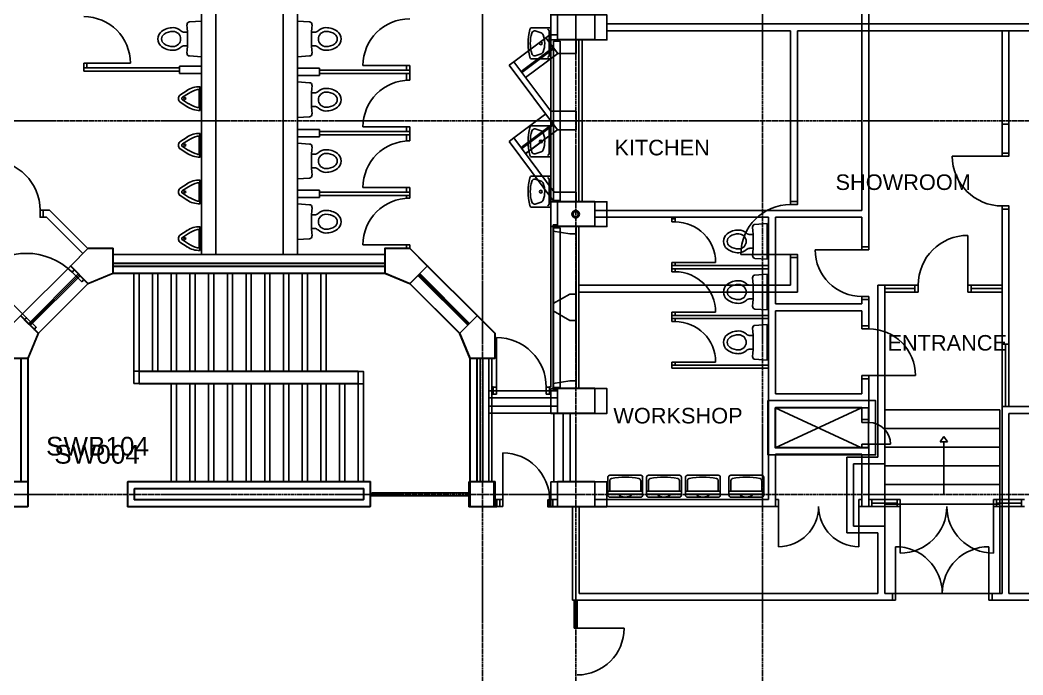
# Model space of a CAD drawing. Header units: millimetres. Extents: x -58291 to 85267, y -25390 to 74943.
# Drawn here: x 24544 to 40647, y 38376 to 48894 of the extents above; entities that cross this region are included whole.
import ezdxf

# ---------------------------------------------------------------- set-up
doc = ezdxf.new("R2010")
doc.units = ezdxf.units.MM
doc.linetypes.add('PCENTRE', pattern=[50.8, 31.75, -6.35, 6.35, -6.35])
doc.linetypes.add('PCENTRE2', pattern=[28.575, 19.05, -3.175, 3.175, -3.175])
for name, color, linetype in [('Basement 01 - Doors Windows and Openings', 1, 'Continuous'), ('Basement 01 - Multi-View Blocks', 2, 'Continuous'), ('Basement 01 - Stairs', 8, 'Continuous'), ('Basement 01 - Structural Members', 5, 'Continuous'), ('Basement 01 - Text and Leaders', 1, 'Continuous'), ('Basement 01 - Walls', 3, 'Continuous'), ('Boundaries_and_building_grids', 140, 'PCENTRE2'), ('BRICK_WALLS_P4', 1, 'Continuous'), ('COLUMNS_P5', 5, 'Continuous'), ('DR', 8, 'Continuous'), ('LIFTS AND STAIRS', 8, 'Continuous'), ('SANITARY', 4, 'Continuous'), ('TEXT', 2, 'Continuous'), ('WA', 6, 'Continuous'), ('WA_EXT', 7, 'Continuous'), ('WN', 4, 'Continuous')]:
    doc.layers.add(name, color=color, linetype=linetype)
doc.styles.add('arial', font='arial.ttf')

# ---------------------------------------------------------------- blocks, each defined once
blk = doc.blocks.new('whb2')
for p, q in [((-250, 0), (250, 0)), ((-250, -303.1), (-250, 0)), ((250, 0), (250, -303.1)), ((-201, -29.5), (201.1, -29.5)), ((-200, -252.8), (-168.5, -155.3)), ((168.6, -155.3), (200.1, -252.8))]:
    blk.add_line(p, q)
blk.add_circle((0, -160.7), 22.3)
for centre, radius, start, end in [((-199.1, -56.3), 26.8, 94.124, 173.479), ((-109.1, -186.3), 67, 111.901, 152.434), ((0, -457.8), 359.7, 68.098, 111.902), ((109.2, -186.3), 67, 27.567, 68.099), ((199.2, -56.3), 26.8, 6.521, 85.876), ((-214.2, -303.1), 35.7, 180, 255.523), ((-151.4, -259.8), 49.1, 171.798, 253.912), ((0, 265.2), 595.5, 253.912, 286.088), ((151.5, -259.8), 49.1, 286.088, 8.202), ((214.3, -303.1), 35.7, 284.477, 0), ((0, 526.8), 892.9, 255.523, 284.478)]:
    blk.add_arc(centre, radius, start, end)

msp = doc.modelspace()

# ---------------------------------------------------------------- linework, layer by layer
at = {"layer": 'Basement 01 - Doors Windows and Openings', "color": 1, "linetype": 'Continuous', "lineweight": -3}
for p, q in [((25566, 48199, -4600), (26316, 48199, -4600)), ((30800, 48163, -4600), (30050, 48163, -4600)), ((30800, 47178, -4600), (30050, 47178, -4600)), ((40313, 46708, -4600), (39513, 46708, -4600)), ((30800, 46203, -4600), (30050, 46203, -4600)), ((39764, 44636, -4600), (39764, 45436, -4600)), ((30800, 45283, -4600), (30050, 45283, -4600)), ((36917, 45131, -4600), (36117, 45131, -4600)), ((24648, 44114, -4600), (23917, 44845, -4600)), ((30927, 44787, -4600), (30800, 44660, -4600)), ((31743, 44000, -4600), (30941, 44801, -4600)), ((30956, 44816, -4600), (31757, 44014, -4600)), ((38427, 44636, -4600), (38914, 44636, -4600)), ((38914, 44636, -4600), (38914, 44526, -4600)), ((39764, 44636, -4600), (40313, 44636, -4600)), ((39814, 44636, -4600), (39814, 44526, -4600)), ((38914, 44581, -4600), (38427, 44581, -4600)), ((38427, 44526, -4600), (38914, 44526, -4600)), ((39764, 44526, -4600), (40313, 44526, -4600)), ((39814, 44581, -4600), (40313, 44581, -4600)), ((32193, 42996, -4600), (32193, 43796, -4600)), ((40313, 42686, -4600), (40313, 43686, -4600)), ((40313, 43686, -4600), (40423, 43686, -4600)), ((40368, 42686, -4600), (40368, 43686, -4600)), ((40423, 42686, -4600), (40423, 43686, -4600)), ((40313, 42686, -4600), (40423, 42686, -4600)), ((40423, 42686, -4600), (40313, 42686, -4600)), ((38602, 40436, -4600), (38602, 39686, -4600)), ((40102, 39686, -4600), (40102, 40436, -4600)), ((38602, 39686, -4600), (38552, 39686, -4600)), ((38552, 39686, -4600), (38552, 39576, -4600)), ((38602, 39576, -4600), (38602, 39686, -4600)), ((40102, 39686, -4600), (40102, 39576, -4600)), ((33442, 39526, -4600), (33442, 39176, -4600)), ((33467, 39176, -4600), (33467, 39526, -4600)), ((33492, 39176, -4600), (33492, 39526, -4600)), ((38552, 39576, -4600), (38602, 39576, -4600)), ((40102, 39576, -4600), (40152, 39576, -4600)), ((34242, 39126, -4600), (33492, 39126, -4600))]:
    msp.add_line(p, q, dxfattribs=at)
at = {"layer": 'Basement 01 - Doors Windows and Openings', "color": 8, "linetype": 'Continuous', "lineweight": -3}
msp.add_line((38552, 39686, -4600), (40152, 39686, -4600), dxfattribs=at)
at = {"layer": 'Basement 01 - Doors Windows and Openings', "color": 1, "linetype": 'Continuous', "lineweight": -3, "elevation": -4600}
for points in [[(40313, 46758), (40313, 46708), (40423, 46708), (40423, 46758), (40313, 46758)], [(36917, 45931), (36917, 45981), (37027, 45981), (37027, 45931), (36917, 45931)], [(40313, 45908), (40313, 45858), (40423, 45858), (40423, 45908), (40313, 45908)], [(24866, 45838), (24916, 45838), (24916, 45728), (24866, 45728), (24866, 45838)], [(36917, 45081), (36917, 45131), (37027, 45131), (37027, 45081), (36917, 45081)], [(30800, 44660), (31083, 44943), (31884, 44141), (31602, 43859), (30800, 44660)], [(25379, 44845), (25414, 44880), (25569, 44725), (25534, 44690), (25379, 44845)], [(38964, 44636), (38914, 44636), (38914, 44526), (38964, 44526), (38964, 44636)], [(39814, 44636), (39764, 44636), (39764, 44526), (39814, 44526), (39814, 44636)], [(24612, 44079), (24648, 44114), (24803, 43959), (24768, 43923), (24612, 44079)], [(32143, 42996), (32193, 42996), (32193, 42886), (32143, 42886), (32143, 42996)], [(32993, 42996), (33043, 42996), (33043, 42886), (32993, 42886), (32993, 42996)], [(32202, 41076), (32152, 41076), (32152, 41186), (32202, 41186), (32202, 41076)], [(33067, 41076), (33017, 41076), (33017, 41186), (33067, 41186), (33067, 41076)], [(40152, 39576), (40152, 39686), (40102, 39686)], [(33442, 39526), (33442, 39576), (33492, 39576), (33492, 39526), (33442, 39526)], [(33442, 39126), (33442, 39176), (33492, 39176), (33492, 39126), (33442, 39126)]]:
    msp.add_lwpolyline(points, dxfattribs=at)
at = {"layer": 'Basement 01 - Doors Windows and Openings', "color": 1, "linetype": 'Continuous', "lineweight": -3}
for centre, radius, start, end in [((25566, 48199, -4600), 750, 0, 90), ((30800, 48163, -4600), 750, 90, 180), ((30800, 47178, -4600), 750, 90, 180), ((30800, 46203, -4600), 750, 90, 180), ((40313, 46708, -4600), 800, 180, 270), ((24066, 45838, -4600), 800, 0, 90), ((30800, 45283, -4600), 750, 90, 180), ((36917, 45131, -4600), 800, 90, 180), ((39764, 44636, -4600), 800, 90, 180), ((24648, 44114, -4600), 1033, 44.9996, 134.9996), ((32193, 42996, -4600), 800, 0, 90), ((38602, 39686, -4600), 750, 0, 90), ((40102, 39686, -4600), 750, 90, 180), ((33492, 39126, -4600), 750, 270, 0)]:
    msp.add_arc(centre, radius, start, end, dxfattribs=at)
at = {"layer": 'Basement 01 - Multi-View Blocks', "color": 2, "linetype": 'Continuous', "lineweight": -3}
for p, q in [((27233, 48700, -4600), (27182, 48700, -4600)), ((29223, 48700, -4600), (29273, 48700, -4600)), ((27233, 48480, -4600), (27182, 48480, -4600)), ((29223, 48480, -4600), (29273, 48480, -4600)), ((27456, 48305, -4600), (27262, 48317, -4600)), ((29000, 48305, -4600), (29194, 48317, -4600)), ((27226, 47765, -4600), (27110, 47688, -4600)), ((27152, 47654, -4600), (27250, 47715, -4600)), ((27433, 47823, -4600), (27433, 47633, -4600)), ((29223, 47725, -4600), (29273, 47725, -4600)), ((27226, 47502, -4600), (27110, 47579, -4600)), ((27152, 47612, -4600), (27250, 47551, -4600)), ((27433, 47443, -4600), (27433, 47633, -4600)), ((29223, 47505, -4600), (29273, 47505, -4600)), ((29000, 47330, -4600), (29194, 47342, -4600)), ((27433, 47073, -4600), (27433, 46883, -4600)), ((27226, 47015, -4600), (27110, 46938, -4600)), ((27152, 46904, -4600), (27250, 46965, -4600)), ((27152, 46862, -4600), (27250, 46801, -4600)), ((27433, 46693, -4600), (27433, 46883, -4600)), ((27226, 46752, -4600), (27110, 46829, -4600)), ((29223, 46740, -4600), (29273, 46740, -4600)), ((29223, 46520, -4600), (29273, 46520, -4600)), ((27226, 46265, -4600), (27110, 46188, -4600)), ((27433, 46323, -4600), (27433, 46133, -4600)), ((29000, 46345, -4600), (29194, 46357, -4600)), ((27226, 46002, -4600), (27110, 46079, -4600)), ((27152, 46154, -4600), (27250, 46215, -4600)), ((27152, 46112, -4600), (27250, 46051, -4600)), ((27433, 45943, -4600), (27433, 46133, -4600)), ((29223, 45765, -4600), (29273, 45765, -4600)), ((27433, 45573, -4600), (27433, 45383, -4600)), ((27226, 45514, -4600), (27110, 45438, -4600)), ((27152, 45404, -4600), (27250, 45465, -4600)), ((29223, 45545, -4600), (29273, 45545, -4600)), ((27226, 45252, -4600), (27110, 45329, -4600)), ((27152, 45362, -4600), (27250, 45301, -4600)), ((27433, 45193, -4600), (27433, 45383, -4600)), ((29000, 45370, -4600), (29194, 45382, -4600))]:
    msp.add_line(p, q, dxfattribs=at)
at = {"layer": 'Basement 01 - Multi-View Blocks', "color": 2, "linetype": 'Continuous', "lineweight": -3, "elevation": -4600}
for points in [[(27262, 48863), (27456, 48875), (27456, 48305)], [(29194, 48863), (29000, 48875), (29000, 48305)], [(29194, 47888), (29000, 47900), (29000, 47330)], [(27394, 47780), (27421, 47780), (27421, 47633)], [(27394, 47487), (27421, 47487), (27421, 47633)], [(27433, 47658), (27456, 47658), (27456, 47608), (27433, 47608)], [(27394, 47030), (27421, 47030), (27421, 46883)], [(27394, 46737), (27421, 46737), (27421, 46883)], [(27433, 46908), (27456, 46908), (27456, 46858), (27433, 46858)], [(29194, 46903), (29000, 46915), (29000, 46345)], [(27394, 46280), (27421, 46280), (27421, 46133)], [(27394, 45987), (27421, 45987), (27421, 46133)], [(27433, 46158), (27456, 46158), (27456, 46108), (27433, 46108)], [(29194, 45928), (29000, 45940), (29000, 45370)], [(27394, 45530), (27421, 45530), (27421, 45383)], [(27394, 45237), (27421, 45237), (27421, 45383)], [(27433, 45408), (27456, 45408), (27456, 45358), (27433, 45358)]]:
    msp.add_lwpolyline(points, dxfattribs=at)
at = {"layer": 'Basement 01 - Multi-View Blocks', "color": 2, "linetype": 'Continuous', "lineweight": -3}
for centre in [(27188, 47633, -4600), (27188, 46883, -4600), (27188, 46133, -4600), (27188, 45383, -4600)]:
    msp.add_circle(centre, 15, dxfattribs=at)
for centre, radius, start, end in [((27265, 48823, -4600), 40, 93.6538, 185.3929), ((24798, 48590, -4600), 2437, 354.6098, 5.3902), ((29191, 48823, -4600), 40, 354.6071, 86.3462), ((31658, 48590, -4600), 2437, 174.6098, 185.3902), ((26907, 48590, -4600), 151, 126.6272, 180), ((27001, 48463, -4600), 309, 90, 126.6269), ((26911, 48590, -4600), 94.1, 123.328, 180), ((27001, 48453, -4600), 258, 90, 123.3291), ((27001, 48590, -4600), 182, 46.3697, 90), ((27001, 48590, -4600), 121, 270, 90), ((27182, 48780, -4600), 80, 226.3714, 270), ((29273, 48780, -4600), 80, 270, 313.6286), ((29455, 48590, -4600), 182, 90, 133.6303), ((29455, 48590, -4600), 121, 90, 270), ((29455, 48463, -4600), 309, 53.3731, 90), ((29455, 48453, -4600), 258, 56.6709, 90), ((29544, 48590, -4600), 94.1, 0, 56.672), ((29549, 48590, -4600), 151, 0, 53.3728), ((26907, 48590, -4600), 151, 180, 233.3723), ((26911, 48590, -4600), 94.1, 180, 236.6712), ((27001, 48727, -4600), 258, 236.6706, 270), ((27182, 48400, -4600), 80, 90, 133.6274), ((29273, 48400, -4600), 80, 46.3726, 90), ((29455, 48727, -4600), 258, 270, 303.3294), ((29544, 48590, -4600), 94.1, 303.3288, 0), ((29549, 48590, -4600), 151, 306.6277, 0), ((27001, 48717, -4600), 309, 233.3736, 270), ((27001, 48590, -4600), 182, 270, 313.6308), ((27265, 48357, -4600), 40, 174.614, 266.3467), ((29191, 48357, -4600), 40, 273.6533, 5.386), ((29455, 48590, -4600), 182, 226.3692, 270), ((29455, 48717, -4600), 309, 270, 306.6264), ((29191, 47848, -4600), 40, 354.6071, 86.3462), ((31658, 47615, -4600), 2437, 174.6098, 185.3902), ((27159, 47633, -4600), 73, 131.5428, 179.9693), ((27424, 47461, -4600), 363, 88.5377, 123.7958), ((27557, 47221, -4600), 582, 106.3032, 121.9052), ((29273, 47805, -4600), 80, 270, 313.6286), ((29455, 47615, -4600), 182, 90, 133.6303), ((29455, 47615, -4600), 121, 90, 270), ((29455, 47488, -4600), 309, 53.3731, 90), ((29455, 47478, -4600), 258, 56.6709, 90), ((29544, 47615, -4600), 94.1, 0, 56.672), ((29549, 47615, -4600), 151, 0, 53.3728), ((27159, 47633, -4600), 73, 180.0326, 228.4584), ((27164, 47634, -4600), 23.8, 121.9106, 177.9281), ((27164, 47633, -4600), 23.8, 182.0719, 238.0926), ((27557, 48046, -4600), 582, 238.0951, 253.6968), ((29455, 47752, -4600), 258, 270, 303.3294), ((29544, 47615, -4600), 94.1, 303.3288, 0), ((29549, 47615, -4600), 151, 306.6277, 0), ((27424, 47806, -4600), 363, 236.2042, 271.4623), ((29191, 47382, -4600), 40, 273.6533, 5.386), ((29273, 47425, -4600), 80, 46.3726, 90), ((29455, 47615, -4600), 182, 226.3692, 270), ((29455, 47742, -4600), 309, 270, 306.6264), ((27424, 46711, -4600), 363, 88.5377, 123.7958), ((27557, 46471, -4600), 582, 106.3032, 121.9052), ((27159, 46883, -4600), 73, 131.5428, 179.9693), ((27159, 46883, -4600), 73, 180.0326, 228.4584), ((27164, 46884, -4600), 23.8, 121.9106, 177.9281), ((27164, 46883, -4600), 23.8, 182.0719, 238.0926), ((29191, 46863, -4600), 40, 354.6071, 86.3462), ((27424, 47056, -4600), 363, 236.2042, 271.4623), ((27557, 47296, -4600), 582, 238.0951, 253.6968), ((31658, 46630, -4600), 2437, 174.6098, 185.3902), ((29273, 46820, -4600), 80, 270, 313.6286), ((29455, 46630, -4600), 182, 90, 133.6303), ((29455, 46630, -4600), 121, 90, 270), ((29455, 46503, -4600), 309, 53.3731, 90), ((29455, 46493, -4600), 258, 56.6709, 90), ((29544, 46630, -4600), 94.1, 0, 56.672), ((29549, 46630, -4600), 151, 0, 53.3728), ((29455, 46767, -4600), 258, 270, 303.3294), ((29544, 46630, -4600), 94.1, 303.3288, 0), ((29549, 46630, -4600), 151, 306.6277, 0), ((29191, 46397, -4600), 40, 273.6533, 5.386), ((29273, 46440, -4600), 80, 46.3726, 90), ((29455, 46630, -4600), 182, 226.3692, 270), ((29455, 46757, -4600), 309, 270, 306.6264), ((27424, 45961, -4600), 363, 88.5377, 123.7958), ((27557, 45721, -4600), 582, 106.3032, 121.9052), ((27159, 46133, -4600), 73, 131.5428, 179.9693), ((27159, 46133, -4600), 73, 180.0326, 228.4584), ((27164, 46134, -4600), 23.8, 121.9106, 177.9281), ((27164, 46133, -4600), 23.8, 182.0719, 238.0926), ((27424, 46306, -4600), 363, 236.2042, 271.4623), ((27557, 46546, -4600), 582, 238.0951, 253.6968), ((29191, 45888, -4600), 40, 354.6071, 86.3462), ((31658, 45655, -4600), 2437, 174.6098, 185.3902), ((29273, 45845, -4600), 80, 270, 313.6286), ((29455, 45655, -4600), 182, 90, 133.6303), ((29455, 45655, -4600), 121, 90, 270), ((29455, 45528, -4600), 309, 53.3731, 90), ((29455, 45518, -4600), 258, 56.6709, 90), ((29549, 45655, -4600), 151, 0, 53.3728), ((27424, 45211, -4600), 363, 88.5377, 123.7958), ((29455, 45792, -4600), 258, 270, 303.3294), ((29544, 45655, -4600), 94.1, 0, 56.672), ((29544, 45655, -4600), 94.1, 303.3288, 0), ((29549, 45655, -4600), 151, 306.6277, 0), ((27159, 45383, -4600), 73, 131.5428, 179.9693), ((27557, 44971, -4600), 582, 106.3032, 121.9052), ((29191, 45422, -4600), 40, 273.6533, 5.386), ((29273, 45465, -4600), 80, 46.3726, 90), ((29455, 45655, -4600), 182, 226.3692, 270), ((29455, 45782, -4600), 309, 270, 306.6264), ((27159, 45383, -4600), 73, 180.0326, 228.4584), ((27164, 45384, -4600), 23.8, 121.9106, 177.9281), ((27164, 45382, -4600), 23.8, 182.0719, 238.0926), ((27424, 45556, -4600), 363, 236.2042, 271.4623), ((27557, 45795, -4600), 582, 238.0951, 253.6968)]:
    msp.add_arc(centre, radius, start, end, dxfattribs=at)
at = {"layer": 'Basement 01 - Stairs', "color": 8, "linetype": 'Continuous', "lineweight": -3}
for p, q in [((26457, 43251, -4600), (26457, 44826, -4600)), ((29457, 44826, -4600), (26457, 44826, -4600)), ((26757, 44826, -4600), (26757, 43251, -4600)), ((27057, 44826, -4600), (27057, 43251, -4600)), ((27357, 43251, -4600), (27357, 44826, -4600)), ((27657, 43251, -4600), (27657, 44826, -4600)), ((27957, 43251, -4600), (27957, 44826, -4600)), ((28257, 43251, -4600), (28257, 44826, -4600)), ((28557, 43251, -4600), (28557, 44826, -4600)), ((28857, 43251, -4600), (28857, 44826, -4600)), ((29157, 43251, -4600), (29157, 44826, -4600)), ((29457, 43251, -4600), (29457, 44826, -4600)), ((27357, 41476, -4600), (27357, 43051, -4600)), ((27657, 41476, -4600), (27657, 43051, -4600)), ((27957, 41476, -4600), (27957, 43051, -4600)), ((28257, 41476, -4600), (28257, 43051, -4600)), ((28557, 41476, -4600), (28557, 43051, -4600)), ((28857, 41476, -4600), (28857, 43051, -4600)), ((29157, 41476, -4600), (29157, 43051, -4600)), ((29457, 41476, -4600), (29457, 43051, -4600)), ((29757, 41476, -4600), (29757, 43051, -4600)), ((38427, 42636, -4600), (40277, 42636, -4600)), ((38427, 41116, -4600), (38427, 42636, -4600)), ((40277, 42636, -4600), (38427, 42636, -4600)), ((40277, 42636, -4600), (40277, 39686, -4600)), ((40277, 42336, -4600), (38427, 42336, -4600)), ((39318, 42119, -4600), (39378, 42203, -4600)), ((39437, 42119, -4600), (39378, 42203, -4600)), ((40277, 42036, -4600), (38427, 42036, -4600)), ((39437, 42119, -4600), (39318, 42119, -4600)), ((39318, 42119, -4600), (39437, 42119, -4600)), ((39378, 41280, -4600), (39378, 42119, -4600)), ((39378, 41280, -4600), (39378, 42119, -4600)), ((40277, 41736, -4600), (38427, 41736, -4600)), ((40277, 41436, -4600), (38427, 41436, -4600)), ((40277, 41116, -4600), (38427, 41116, -4600))]:
    msp.add_line(p, q, dxfattribs=at)
at = {"layer": 'Basement 01 - Stairs', "color": 8, "linetype": 'Continuous', "lineweight": -3, "elevation": -4600}
for points in [[(27057, 43051), (26457, 43051), (26457, 43251)], [(30057, 43051), (30057, 43251), (26457, 43251)], [(27057, 41476), (30057, 41476), (30057, 43051), (27057, 43051), (27057, 41476)], [(38427, 39686), (38427, 42636), (40277, 42636)], [(30192, 41301), (30192, 41251), (31742, 41251), (31742, 41301), (30192, 41301)]]:
    msp.add_lwpolyline(points, dxfattribs=at)
at = {"layer": 'Basement 01 - Structural Members', "color": 8, "linetype": 'Continuous', "lineweight": -3}
for p, q in [((36667, 42666, -4600), (38057, 42026, -4600)), ((36667, 42026, -4600), (38057, 42666, -4600))]:
    msp.add_line(p, q, dxfattribs=at)
at = {"layer": 'Basement 01 - Structural Members', "color": 5, "linetype": 'Continuous', "lineweight": -3, "elevation": -4600}
for points in [[(33067, 48576), (33067, 48976), (33967, 48976), (33967, 48576), (33067, 48576)], [(33067, 45576), (33067, 45976), (33967, 45976), (33967, 45576), (33067, 45576)], [(33067, 42576), (33067, 42976), (33967, 42976), (33967, 42576), (33067, 42576)], [(24267, 41476), (24667, 41476), (24667, 41076), (24267, 41076), (24267, 41476)], [(31752, 41476), (32152, 41476), (32152, 41076), (31752, 41076), (31752, 41476)], [(33067, 41076), (33067, 41476), (33967, 41476), (33967, 41076), (33067, 41076)]]:
    msp.add_lwpolyline(points, dxfattribs=at)
for points in [[(25634, 44660), (26034, 44826), (26034, 45226), (25634, 45226), (25352, 44943)], [(30400, 44826), (30800, 44660), (31083, 44943), (30800, 45226), (30400, 45226)], [(24833, 43859), (24667, 43459), (24267, 43459), (24267, 43859), (24550, 44141)], [(31767, 43459), (32167, 43459), (32167, 43859), (31884, 44141), (31602, 43859)]]:
    msp.add_lwpolyline(points, close=True, dxfattribs=at)
at = {"layer": 'Basement 01 - Structural Members', "color": 5, "linetype": 'Continuous', "lineweight": -3}
msp.add_circle((33467, 45776, -4600), 50, dxfattribs=at)
at = {"layer": 'Basement 01 - Walls', "color": 3, "linetype": 'Continuous', "lineweight": -3}
for p, q in [((27686, 45126, -4600), (27686, 53246, -4600)), ((28770, 45126, -4600), (28770, 53246, -4600)), ((27456, 45126, -4600), (27456, 52726, -4600)), ((29000, 45126, -4600), (29000, 52726, -4600)), ((33067, 51931, -4600), (33067, 43001, -4600)), ((33967, 48831, -4600), (44967, 48831, -4600)), ((33967, 48721, -4600), (33967, 48831, -4600)), ((33967, 48721, -4600), (36917, 48721, -4600)), ((36917, 45981, -4600), (36917, 48721, -4600)), ((37027, 48721, -4600), (44967, 48721, -4600)), ((37027, 45981, -4600), (37027, 48721, -4600)), ((33107, 45994, -4600), (33107, 48557, -4600)), ((33107, 48557, -4600), (33217, 48557, -4600)), ((33217, 45994, -4600), (33217, 48557, -4600)), ((33517, 45976, -4600), (33517, 48576, -4600)), ((27106, 48036, -4600), (27106, 48151, -4600)), ((27456, 48151, -4600), (27106, 48151, -4600)), ((27456, 48036, -4600), (27106, 48036, -4600)), ((29000, 48121, -4600), (29350, 48121, -4600)), ((29000, 48006, -4600), (29350, 48006, -4600)), ((29350, 48006, -4600), (29350, 48121, -4600)), ((40313, 46758, -4600), (40313, 47221, -4600)), ((40423, 46758, -4600), (40423, 47221, -4600)), ((29000, 47136, -4600), (29350, 47136, -4600)), ((29350, 47021, -4600), (29350, 47136, -4600)), ((29000, 47021, -4600), (29350, 47021, -4600)), ((40313, 46758, -4600), (40423, 46758, -4600)), ((29000, 46161, -4600), (29350, 46161, -4600)), ((29350, 46046, -4600), (29350, 46161, -4600)), ((29000, 46046, -4600), (29350, 46046, -4600)), ((33217, 45994, -4600), (33107, 45994, -4600)), ((33107, 45994, -4600), (33217, 45994, -4600)), ((36917, 45981, -4600), (37027, 45981, -4600)), ((25017, 45843, -4600), (24916, 45843, -4600)), ((24916, 45728, -4600), (24916, 45843, -4600)), ((25634, 45226, -4600), (25017, 45843, -4600)), ((40313, 45858, -4600), (40423, 45858, -4600)), ((40313, 43686, -4600), (40313, 45858, -4600)), ((40423, 43996, -4600), (40423, 45858, -4600)), ((24969, 45728, -4600), (24916, 45728, -4600)), ((25553, 45144, -4600), (24969, 45728, -4600)), ((33517, 42976, -4600), (33517, 45576, -4600)), ((33107, 45557, -4600), (33217, 45557, -4600)), ((33107, 42994, -4600), (33107, 45557, -4600)), ((33217, 42994, -4600), (33217, 45557, -4600)), ((30400, 45126, -4600), (26034, 45126, -4600)), ((30400, 44986, -4600), (26034, 44986, -4600)), ((26034, 44826, -4600), (26034, 44936, -4600)), ((26034, 44936, -4600), (30400, 44936, -4600)), ((30400, 44936, -4600), (30400, 44826, -4600)), ((36917, 44636, -4600), (36917, 45081, -4600)), ((36917, 45081, -4600), (37027, 45081, -4600)), ((37027, 44636, -4600), (37027, 45081, -4600)), ((25414, 44880, -4600), (25569, 44725, -4600)), ((26034, 44826, -4600), (30400, 44826, -4600)), ((36917, 44636, -4600), (33517, 44636, -4600)), ((37027, 44636, -4600), (37027, 44636, -4600)), ((37027, 44526, -4600), (37027, 44636, -4600)), ((38427, 44636, -4600), (38317, 44636, -4600)), ((38317, 41876, -4600), (38317, 44636, -4600)), ((38427, 41766, -4600), (38427, 44636, -4600)), ((37027, 44526, -4600), (33517, 44526, -4600)), ((24612, 44079, -4600), (24768, 43923, -4600)), ((40423, 43686, -4600), (40423, 43996, -4600)), ((40313, 43686, -4600), (40423, 43686, -4600)), ((24557, 41476, -4600), (24557, 43459, -4600)), ((24557, 43459, -4600), (24667, 43459, -4600)), ((24667, 41476, -4600), (24667, 43459, -4600)), ((31767, 41476, -4600), (31767, 43459, -4600)), ((31877, 43459, -4600), (31767, 43459, -4600)), ((31877, 41476, -4600), (31877, 43459, -4600)), ((31977, 41476, -4600), (31977, 43459, -4600)), ((32117, 41476, -4600), (32117, 43459, -4600)), ((32143, 43001, -4600), (32117, 43001, -4600)), ((32143, 42886, -4600), (32143, 43001, -4600)), ((33067, 43001, -4600), (33043, 43001, -4600)), ((33043, 42886, -4600), (33043, 43001, -4600)), ((32143, 42886, -4600), (32117, 42886, -4600)), ((33067, 42886, -4600), (33043, 42886, -4600)), ((33107, 42994, -4600), (33217, 42994, -4600)), ((33217, 42994, -4600), (33107, 42994, -4600)), ((38427, 42636, -4600), (38427, 42746, -4600)), ((40313, 39686, -4600), (40313, 42686, -4600)), ((42484, 42686, -4600), (40313, 42686, -4600)), ((33114, 41476, -4600), (33114, 42576, -4600)), ((33267, 41476, -4600), (33267, 42576, -4600)), ((33267, 42576, -4600), (33377, 42576, -4600)), ((33377, 41476, -4600), (33377, 42576, -4600)), ((42484, 42576, -4600), (40423, 42576, -4600)), ((40423, 39686, -4600), (40423, 42576, -4600)), ((37818, 41876, -4600), (37818, 40656, -4600)), ((38317, 41876, -4600), (37818, 41876, -4600)), ((37928, 41766, -4600), (37928, 40766, -4600)), ((38427, 41766, -4600), (37928, 41766, -4600)), ((24667, 41476, -4600), (24557, 41476, -4600)), ((30167, 41476, -4600), (26267, 41476, -4600)), ((26267, 41476, -4600), (26267, 41076, -4600)), ((30167, 41476, -4600), (30167, 41076, -4600)), ((31767, 41476, -4600), (31877, 41476, -4600)), ((33267, 41476, -4600), (33377, 41476, -4600)), ((26377, 41366, -4600), (26377, 41186, -4600)), ((30057, 41366, -4600), (26377, 41366, -4600)), ((30057, 41366, -4600), (30057, 41186, -4600)), ((30167, 41076, -4600), (26267, 41076, -4600)), ((30057, 41186, -4600), (26377, 41186, -4600)), ((33412, 41076, -4600), (33412, 39576, -4600)), ((33412, 41076, -4600), (33522, 41076, -4600)), ((33522, 41076, -4600), (33522, 39686, -4600)), ((38427, 40766, -4600), (37928, 40766, -4600)), ((38427, 39686, -4600), (38427, 40766, -4600)), ((38317, 40656, -4600), (37818, 40656, -4600)), ((38317, 39686, -4600), (38317, 40656, -4600)), ((38317, 39686, -4600), (33522, 39686, -4600)), ((38552, 39686, -4600), (38427, 39686, -4600)), ((38552, 39686, -4600), (38552, 39576, -4600)), ((40313, 39686, -4600), (40152, 39686, -4600)), ((40152, 39686, -4600), (40152, 39576, -4600)), ((43417, 39686, -4600), (40423, 39686, -4600)), ((38552, 39576, -4600), (33412, 39576, -4600)), ((44967, 39576, -4600), (40152, 39576, -4600))]:
    msp.add_line(p, q, dxfattribs=at)
at = {"layer": 'Basement 01 - Walls', "color": 2, "linetype": 'Continuous', "lineweight": -3}
for p, q in [((40313, 47221, -4600), (40313, 48721, -4600)), ((40423, 47221, -4600), (40423, 48721, -4600)), ((25566, 48124, -4600), (25566, 48199, -4600)), ((25566, 48199, -4600), (25616, 48199, -4600)), ((25616, 48124, -4600), (25616, 48199, -4600)), ((30750, 48088, -4600), (30750, 48163, -4600)), ((30800, 48163, -4600), (30750, 48163, -4600)), ((30800, 48088, -4600), (30800, 48163, -4600)), ((27106, 48124, -4600), (25566, 48124, -4600)), ((25566, 48124, -4600), (25566, 48074, -4600)), ((27106, 48074, -4600), (25566, 48074, -4600)), ((29350, 48088, -4600), (30800, 48088, -4600)), ((29350, 48038, -4600), (30800, 48038, -4600)), ((30750, 47928, -4600), (30750, 48028, -4600)), ((30800, 48088, -4600), (30800, 48038, -4600)), ((30800, 47928, -4600), (30800, 48028, -4600)), ((30800, 47928, -4600), (30750, 47928, -4600)), ((40313, 47221, -4600), (40423, 47221, -4600)), ((29350, 47103, -4600), (30800, 47103, -4600)), ((29350, 47053, -4600), (30800, 47053, -4600)), ((30750, 47103, -4600), (30750, 47178, -4600)), ((30800, 47178, -4600), (30750, 47178, -4600)), ((30750, 46953, -4600), (30750, 47053, -4600)), ((30800, 47103, -4600), (30800, 47178, -4600)), ((30800, 47103, -4600), (30800, 47053, -4600)), ((30800, 46953, -4600), (30800, 47053, -4600)), ((30800, 46953, -4600), (30750, 46953, -4600)), ((29350, 46128, -4600), (30800, 46128, -4600)), ((29350, 46078, -4600), (30800, 46078, -4600)), ((30750, 46128, -4600), (30750, 46203, -4600)), ((30800, 46203, -4600), (30750, 46203, -4600)), ((30750, 46033, -4600), (30750, 46078, -4600)), ((30800, 46128, -4600), (30800, 46203, -4600)), ((30800, 46033, -4600), (30800, 46133, -4600)), ((30800, 46128, -4600), (30800, 46078, -4600)), ((30800, 46033, -4600), (30750, 46033, -4600)), ((30800, 45283, -4600), (30750, 45283, -4600)), ((30750, 45226, -4600), (30750, 45283, -4600)), ((30800, 45226, -4600), (30800, 45283, -4600))]:
    msp.add_line(p, q, dxfattribs=at)
at = {"layer": 'Basement 01 - Walls', "color": 3, "linetype": 'Continuous', "lineweight": -3, "elevation": -4600}
for points in [[(36552, 42781), (38282, 42781), (38282, 41911), (36552, 41911)], [(36667, 42666), (38167, 42666), (38167, 42026), (36667, 42026)]]:
    msp.add_lwpolyline(points, close=True, dxfattribs=at)
at = {"layer": 'Boundaries_and_building_grids', "color": 140, "linetype": 'PCENTRE', "lineweight": -3}
for p, q in [((31967, -17978), (31967, 67826)), ((33467, -17978), (33467, 67826)), ((36467, -17978), (36467, 67826)), ((-52891, 47276), (50767, 47276)), ((-52891, 41276), (85267, 41276))]:
    msp.add_line(p, q, dxfattribs=at)
at = {"layer": 'BRICK_WALLS_P4', "linetype": 'Continuous'}
for p, q in [((38062, 45836), (38062, 50416)), ((38172, 50416), (38172, 45254)), ((33772, 45836), (38062, 45836)), ((33772, 45726), (33772, 45836)), ((33772, 45726), (36562, 45726)), ((36562, 41191), (36562, 45726)), ((36672, 45726), (38062, 45726)), ((36672, 44336), (36672, 45726)), ((38062, 45254), (38062, 45726)), ((38172, 45254), (38062, 45254)), ((30405, 45131), (26039, 45131)), ((26039, 44991), (26039, 45131)), ((30405, 44991), (30405, 45131)), ((30405, 44991), (26039, 44991)), ((26039, 44941), (30405, 44941)), ((26039, 44831), (26039, 44941)), ((30405, 44831), (30405, 44941)), ((26039, 44831), (30405, 44831)), ((36672, 44336), (38062, 44336)), ((38062, 44336), (38062, 44404)), ((38172, 44404), (38062, 44404)), ((38172, 43983), (38172, 44404)), ((36672, 42891), (36672, 44226)), ((36672, 44226), (38062, 44226)), ((38062, 43983), (38062, 44226)), ((38172, 43983), (38062, 43983)), ((24562, 41481), (24562, 43464)), ((24672, 43464), (24562, 43464)), ((24672, 41481), (24672, 43464)), ((31772, 43464), (31772, 41481)), ((31772, 43464), (31882, 43464)), ((31882, 43464), (31882, 41481)), ((32072, 43464), (31932, 43464)), ((31932, 41481), (31932, 43464)), ((32072, 41481), (32072, 43464)), ((38062, 42891), (38062, 43133)), ((38172, 43133), (38062, 43133)), ((38172, 42481), (38172, 43133)), ((32072, 42828), (32072, 42938)), ((33172, 42938), (32072, 42938)), ((33172, 42828), (33172, 42938)), ((36672, 42891), (38062, 42891)), ((33172, 42828), (32072, 42828)), ((32072, 42581), (32072, 42691)), ((33172, 42691), (32072, 42691)), ((33172, 42581), (33172, 42691)), ((33172, 42581), (32072, 42581)), ((36672, 42671), (38062, 42671)), ((36672, 42671), (36672, 42031)), ((38062, 42481), (38062, 42671)), ((38172, 42481), (38062, 42481)), ((36672, 42031), (38172, 42031)), ((38172, 41081), (38172, 42031)), ((36672, 41921), (38062, 41921)), ((36672, 41921), (36672, 41081)), ((38062, 41081), (38062, 41921)), ((24672, 41481), (24562, 41481)), ((30172, 41481), (26272, 41481)), ((26272, 41481), (26272, 41081)), ((30172, 41481), (30172, 41081)), ((31772, 41481), (31882, 41481)), ((32072, 41481), (31932, 41481)), ((30062, 41371), (26382, 41371)), ((26382, 41371), (26382, 41191)), ((30062, 41371), (30062, 41191)), ((30172, 41081), (26272, 41081)), ((30062, 41191), (26382, 41191)), ((32247, 41191), (32172, 41191)), ((32172, 41081), (32172, 41191)), ((32247, 41081), (32172, 41081)), ((32247, 41191), (32247, 41081)), ((33097, 41191), (33097, 41081)), ((33172, 41191), (33097, 41191)), ((33172, 41081), (33097, 41081)), ((33172, 41081), (33172, 41191)), ((33772, 41191), (36562, 41191)), ((33772, 41081), (36672, 41081)), ((38062, 41081), (38172, 41081))]:
    msp.add_line(p, q, dxfattribs=at)
at = {"layer": 'COLUMNS_P5', "linetype": 'Continuous', "lineweight": -3}
for points in [[(33172, 48581), (33772, 48581), (33772, 48981), (33172, 48981)], [(33172, 45981), (33172, 45581), (33772, 45581), (33772, 45981)], [(26039, 45231), (26039, 44831), (25639, 44665), (25357, 44948), (25639, 45231)], [(30805, 44665), (30405, 44831), (30405, 45231), (30805, 45231), (31088, 44948)], [(24672, 43464), (24838, 43864), (24555, 44147), (24272, 43864), (24272, 43464)], [(32172, 43464), (31772, 43464), (31607, 43864), (31889, 44147), (32172, 43864)], [(33772, 42981), (33172, 42981), (33172, 42581), (33772, 42581)], [(24672, 41081), (24272, 41081), (24272, 41481), (24672, 41481)], [(32172, 41081), (31772, 41081), (31772, 41481), (32172, 41481)], [(33172, 41081), (33772, 41081), (33772, 41481), (33172, 41481)]]:
    msp.add_lwpolyline(points, close=True, dxfattribs=at)
at = {"layer": 'COLUMNS_P5', "linetype": 'Continuous', "lineweight": 50}
msp.add_circle((33467, 45776), 50, dxfattribs=at)
at = {"layer": 'DR', "linetype": 'Continuous'}
for p, q in [((35012, 45701), (35062, 45701)), ((35012, 45651), (35012, 45701)), ((35062, 45651), (35012, 45651)), ((35062, 45701), (35062, 45651)), ((38062, 45254), (38062, 45204)), ((38172, 45254), (38062, 45254)), ((38172, 45204), (38172, 45254)), ((38062, 45204), (37312, 45204)), ((38062, 45204), (38172, 45204)), ((35012, 44951), (35012, 45001)), ((35012, 45001), (35062, 45001)), ((35062, 44951), (35012, 44951)), ((35062, 45001), (35712, 45001)), ((35062, 45001), (35062, 44951)), ((35012, 44901), (35062, 44901)), ((35012, 44851), (35012, 44901)), ((35062, 44851), (35012, 44851)), ((35062, 44901), (35062, 44851)), ((38062, 44454), (38062, 44404)), ((38172, 44454), (38062, 44454)), ((38172, 44404), (38172, 44454)), ((38062, 44404), (38172, 44404)), ((35012, 44201), (35062, 44201)), ((35012, 44151), (35012, 44201)), ((35062, 44151), (35012, 44151)), ((35062, 44201), (35712, 44201)), ((35062, 44201), (35062, 44151)), ((35012, 44101), (35062, 44101)), ((35012, 44051), (35012, 44101)), ((35062, 44051), (35012, 44051)), ((35062, 44101), (35062, 44051)), ((38062, 43983), (38062, 43933)), ((38172, 43983), (38062, 43983)), ((38172, 43933), (38172, 43983)), ((38062, 43933), (38172, 43933)), ((35012, 43401), (35062, 43401)), ((35012, 43351), (35012, 43401)), ((35062, 43351), (35012, 43351)), ((35062, 43401), (35712, 43401)), ((35062, 43401), (35062, 43351)), ((38172, 43183), (38062, 43183)), ((38062, 43183), (38062, 43133)), ((38172, 43183), (38922, 43183)), ((38172, 43133), (38172, 43183)), ((38062, 43133), (38172, 43133)), ((38062, 42431), (38062, 42481)), ((38062, 42481), (38172, 42481)), ((38172, 42431), (38062, 42431)), ((38172, 42481), (38172, 42431)), ((38062, 42031), (38062, 42081)), ((38062, 42081), (38172, 42081)), ((38172, 42031), (38062, 42031)), ((38172, 42081), (38522, 42081)), ((38172, 42081), (38172, 42031)), ((32297, 41191), (32297, 41941)), ((32247, 41191), (32297, 41191)), ((32247, 41081), (32247, 41191)), ((32297, 41081), (32247, 41081)), ((32297, 41191), (32297, 41081)), ((33047, 41081), (33047, 41191)), ((33047, 41191), (33097, 41191)), ((33097, 41081), (33047, 41081)), ((33097, 41191), (33097, 41081)), ((33447, 41081), (33497, 41081)), ((36672, 41081), (36672, 41191)), ((36672, 41191), (36722, 41191)), ((36722, 41081), (36672, 41081)), ((36722, 41191), (36722, 41081)), ((38012, 41191), (38012, 41081)), ((38062, 41191), (38012, 41191)), ((38012, 41081), (38062, 41081)), ((38062, 41081), (38062, 41191)), ((38062, 41081), (38062, 41191)), ((38172, 41191), (38222, 41191)), ((38222, 41081), (38172, 41081)), ((38222, 41191), (38222, 41081)), ((38625, 41081), (38625, 41191)), ((38625, 41191), (38675, 41191)), ((38675, 41081), (38625, 41081)), ((38675, 41191), (38675, 41081)), ((38675, 41081), (38675, 40331)), ((40175, 41191), (40225, 41191)), ((40175, 41081), (40175, 41191)), ((40175, 40331), (40175, 41081)), ((40225, 41081), (40175, 41081)), ((40225, 41191), (40225, 41081)), ((40672, 41191), (40622, 41191)), ((40622, 41191), (40622, 41081)), ((40622, 41081), (40672, 41081))]:
    msp.add_line(p, q, dxfattribs=at)
at = {"layer": 'DR'}
for p, q in [((33417, 41481), (33527, 41481)), ((36722, 41081), (36722, 40436)), ((38012, 41081), (38012, 40436))]:
    msp.add_line(p, q, dxfattribs=at)
at = {"layer": 'DR', "linetype": 'Continuous'}
for centre, radius, start, end in [((35062, 45001), 650, 0, 90), ((38062, 45204), 750, 180, 270), ((35062, 44201), 650, 0, 90), ((35062, 43401), 650, 0, 90), ((38172, 43183), 750, 0, 90), ((38172, 42081), 350, 0, 90), ((32297, 41191), 750, 0, 90), ((38675, 41081), 750, 270, 0), ((40175, 41081), 750, 180, 270)]:
    msp.add_arc(centre, radius, start, end, dxfattribs=at)
at = {"layer": 'DR'}
for centre, start, end in [((36722, 41081), 270, 0), ((38012, 41081), 180, 270)]:
    msp.add_arc(centre, 645, start, end, dxfattribs=at)
at = {"layer": 'LIFTS AND STAIRS', "linetype": 'Continuous'}
for p, q in [((29372, 44831), (26372, 44831)), ((26372, 43256), (26372, 44831)), ((26672, 44831), (26672, 43256)), ((26972, 44831), (26972, 43256)), ((27272, 43256), (27272, 44831)), ((27572, 43256), (27572, 44831)), ((27872, 43256), (27872, 44831)), ((28172, 43256), (28172, 44831)), ((28472, 43256), (28472, 44831)), ((28772, 43256), (28772, 44831)), ((29072, 43256), (29072, 44831)), ((29372, 43256), (29372, 44831)), ((26372, 43056), (26372, 43256)), ((29972, 43256), (26372, 43256)), ((29972, 43056), (29972, 43256)), ((26972, 43056), (26372, 43056)), ((26972, 43056), (26972, 41481)), ((29972, 43056), (26972, 43056)), ((27272, 41481), (27272, 43056)), ((27572, 41481), (27572, 43056)), ((27872, 41481), (27872, 43056)), ((28172, 41481), (28172, 43056)), ((28472, 41481), (28472, 43056)), ((28772, 41481), (28772, 43056)), ((29072, 41481), (29072, 43056)), ((29372, 41481), (29372, 43056)), ((29672, 41481), (29672, 43056)), ((29972, 41481), (29972, 43056)), ((26972, 41481), (29972, 41481))]:
    msp.add_line(p, q, dxfattribs=at)
at = {"layer": 'SANITARY', "linetype": 'Continuous'}
for p, q in [((36538, 45624), (36344, 45612)), ((36538, 45054), (36538, 45624)), ((36315, 45449), (36264, 45449)), ((36315, 45229), (36264, 45229)), ((36344, 45067), (36538, 45054)), ((36538, 44811), (36344, 44799)), ((36538, 44241), (36538, 44811)), ((36315, 44636), (36264, 44636)), ((36315, 44416), (36264, 44416)), ((36344, 44253), (36538, 44241)), ((36538, 44003), (36344, 43990)), ((36538, 43433), (36538, 44003)), ((36315, 43828), (36264, 43828)), ((36315, 43608), (36264, 43608)), ((36344, 43445), (36538, 43433)), ((33981, 41263), (33981, 41551)), ((34014, 41584), (34509, 41584)), ((34541, 41551), (34541, 41263)), ((34603, 41263), (34603, 41551)), ((34636, 41584), (35130, 41584)), ((35163, 41551), (35163, 41263)), ((35228, 41263), (35228, 41551)), ((35261, 41584), (35755, 41584)), ((35788, 41551), (35788, 41263)), ((35925, 41263), (35925, 41551)), ((35958, 41584), (36452, 41584)), ((36485, 41551), (36485, 41263)), ((34014, 41329), (34014, 41498)), ((34509, 41498), (34509, 41329)), ((34636, 41329), (34636, 41498)), ((35130, 41498), (35130, 41329)), ((35261, 41329), (35261, 41498)), ((35755, 41498), (35755, 41329)), ((35958, 41329), (35958, 41498)), ((36452, 41498), (36452, 41329)), ((34541, 41329), (33981, 41329)), ((33981, 41280), (34541, 41280)), ((34509, 41230), (34014, 41230)), ((35163, 41329), (34603, 41329)), ((34603, 41280), (35163, 41280)), ((35130, 41230), (34636, 41230)), ((35788, 41329), (35228, 41329)), ((35228, 41280), (35788, 41280)), ((35755, 41230), (35261, 41230)), ((36485, 41329), (35925, 41329)), ((35925, 41280), (36485, 41280)), ((36452, 41230), (35958, 41230))]:
    msp.add_line(p, q, dxfattribs=at)
for centre, radius, start, end in [((36347, 45572), 40, 93.6536, 185.3911), ((35989, 45339), 151, 126.6248, 180), ((36083, 45213), 309, 90, 126.6269), ((35993, 45339), 94.1, 123.3313, 180), ((36083, 45203), 258, 90, 123.3288), ((36083, 45339), 182, 46.3709, 90), ((36083, 45339), 121, 270, 90), ((36264, 45529), 80, 226.365, 270), ((33880, 45339), 2438, 354.6098, 5.3901), ((35989, 45339), 151, 180, 233.3769), ((35993, 45339), 94.1, 180, 236.6712), ((36083, 45476), 258, 236.6712, 270), ((36083, 45466), 309, 233.3739, 270), ((36083, 45339), 182, 270, 313.6276), ((36264, 45149), 80, 90, 133.635), ((36347, 45107), 40, 174.6089, 266.3464), ((36347, 44759), 40, 93.6536, 185.3911), ((35989, 44526), 151, 126.6248, 180), ((36083, 44399), 309, 90, 126.6269), ((36083, 44389), 258, 90, 123.3288), ((36083, 44526), 182, 46.3709, 90), ((36083, 44526), 121, 270, 90), ((36264, 44716), 80, 226.365, 270), ((33880, 44526), 2438, 354.6099, 5.3901), ((35989, 44526), 151, 180, 233.3752), ((35993, 44526), 94.1, 123.3288, 180), ((35993, 44526), 94.1, 180, 236.6712), ((36083, 44663), 258, 236.6712, 270), ((36083, 44653), 309, 233.3731, 270), ((36083, 44526), 182, 270, 313.6276), ((36264, 44336), 80, 90, 133.6386), ((36347, 44293), 40, 174.6089, 266.3471), ((36347, 43950), 40, 93.6536, 185.3911), ((35989, 43718), 151, 126.6248, 180), ((36083, 43591), 309, 90, 126.6261), ((36083, 43581), 258, 90, 123.3279), ((36083, 43718), 182, 46.3709, 90), ((36083, 43718), 121, 270, 90), ((36264, 43908), 80, 226.365, 270), ((33880, 43718), 2438, 354.6098, 5.3901), ((35989, 43718), 151, 180, 233.3769), ((35993, 43718), 94.1, 123.3288, 180), ((35993, 43718), 94.1, 180, 236.6712), ((36083, 43844), 309, 233.3731, 270), ((36083, 43854), 258, 236.6712, 270), ((36083, 43718), 182, 270, 313.6276), ((36264, 43528), 80, 90, 133.635), ((36347, 43485), 40, 174.6089, 266.3464), ((34014, 41551), 32.9, 90, 180), ((34261, 40380), 1171, 79.1582, 100.8425), ((34509, 41551), 32.9, 0, 90), ((34636, 41551), 32.9, 90, 180), ((34883, 40380), 1171, 79.1582, 100.8418), ((35130, 41551), 32.9, 0, 90), ((35261, 41551), 32.9, 90, 180), ((35508, 40380), 1171, 79.1582, 100.8425), ((35755, 41551), 32.9, 0, 90), ((35958, 41551), 32.9, 90, 180), ((36205, 40380), 1171, 79.1582, 100.8418), ((36452, 41551), 32.9, 0, 90), ((34047, 41498), 32.9, 100.8427, 180), ((34476, 41498), 32.9, 0, 79.1573), ((34669, 41498), 32.9, 100.8427, 180), ((35097, 41498), 32.9, 0, 79.1573), ((35294, 41498), 32.9, 100.8427, 180), ((35722, 41498), 32.9, 0, 79.1573), ((35991, 41498), 32.9, 100.8427, 180), ((36419, 41498), 32.9, 0, 79.1573), ((34014, 41263), 32.9, 180, 270), ((34261, 41390), 159, 223.6002, 316.3962), ((34509, 41263), 32.9, 270, 0), ((34636, 41263), 32.9, 180, 270), ((34883, 41390), 159, 223.6002, 316.3998), ((35130, 41263), 32.9, 270, 0), ((35261, 41263), 32.9, 180, 270), ((35508, 41390), 159, 223.6002, 316.3962), ((35755, 41263), 32.9, 270, 0), ((35958, 41263), 32.9, 180, 270), ((36205, 41390), 159, 223.6002, 316.3998), ((36452, 41263), 32.9, 270, 0)]:
    msp.add_arc(centre, radius, start, end, dxfattribs=at)
at = {"layer": 'WA', "linetype": 'Continuous'}
for p, q in [((35012, 45726), (35062, 45726)), ((35062, 45726), (35012, 45726)), ((35012, 45726), (35012, 45701)), ((35012, 45701), (35062, 45701)), ((35062, 45701), (35062, 45726)), ((36562, 44951), (35012, 44951)), ((35012, 44901), (35012, 44951)), ((36562, 44901), (36562, 44951)), ((36562, 44901), (35012, 44901)), ((36562, 44151), (35012, 44151)), ((35012, 44101), (35012, 44151)), ((36562, 44101), (36562, 44151)), ((36562, 44101), (35012, 44101)), ((36562, 43351), (35012, 43351)), ((35012, 43301), (35012, 43351)), ((36562, 43301), (36562, 43351)), ((36562, 43301), (35012, 43301))]:
    msp.add_line(p, q, dxfattribs=at)
at = {"layer": 'WA_EXT', "linetype": 'Continuous'}
for p, q in [((33053, 48658), (32988, 48610)), ((33172, 48658), (33053, 48658)), ((33172, 48581), (33172, 48658)), ((33177, 48358), (32988, 48610)), ((33572, 48581), (33172, 48581)), ((33472, 48581), (33472, 48358)), ((33572, 45981), (33572, 48581)), ((33472, 48358), (33177, 48358)), ((32472, 48225), (32397, 48168)), ((33172, 47131), (32397, 48168)), ((33066, 47431), (32472, 48225)), ((33472, 47431), (33066, 47431)), ((33472, 47431), (33472, 47131)), ((33472, 47131), (33172, 47131)), ((32472, 47000), (32397, 46944)), ((33117, 45981), (32397, 46944)), ((33122, 46131), (32472, 47000)), ((33472, 46131), (33122, 46131)), ((33472, 46131), (33122, 46131)), ((33472, 46131), (33472, 45981)), ((33572, 45981), (33117, 45981))]:
    msp.add_line(p, q, dxfattribs=at)
at = {"layer": 'WN', "linetype": 'Continuous'}
for p, q in [((32988, 48611), (32472, 48225)), ((32988, 48611), (32472, 48225)), ((32988, 48610), (32472, 48225)), ((32988, 48610), (32472, 48225)), ((33105, 48455), (32589, 48069)), ((33105, 48455), (32589, 48069)), ((32601, 48053), (33117, 48439)), ((32601, 48053), (33117, 48439)), ((32660, 47973), (33177, 48359)), ((32661, 47973), (33177, 48358)), ((32988, 47386), (32472, 47000)), ((32988, 47386), (32472, 47000)), ((32988, 47386), (32472, 47000)), ((32988, 47386), (32472, 47001)), ((33105, 47231), (32589, 46845)), ((33105, 47230), (32589, 46845)), ((32601, 46829), (33117, 47214)), ((32601, 46829), (33117, 47214)), ((32660, 46749), (33177, 47134)), ((32661, 46748), (33177, 47134)), ((33172, 45604), (33102, 45604)), ((33102, 45604), (33102, 45505)), ((33473, 45581), (33473, 45463)), ((33102, 45505), (33104, 44340)), ((33372, 45463), (33102, 45505)), ((33372, 45463), (33473, 45463)), ((33473, 45463), (33473, 44494)), ((25357, 44948), (24555, 44147)), ((25639, 44665), (25357, 44948)), ((30805, 44665), (31088, 44948)), ((31088, 44948), (31889, 44147)), ((25484, 44821), (24682, 44019)), ((24697, 44005), (25498, 44807)), ((25512, 44792), (24711, 43991)), ((30932, 44792), (31734, 43991)), ((31748, 44005), (30947, 44807)), ((30961, 44821), (31762, 44019)), ((24838, 43864), (25639, 44665)), ((31607, 43864), (30805, 44665)), ((33104, 44340), (33372, 44494)), ((33372, 44494), (33473, 44494)), ((33473, 44494), (33473, 44248)), ((33104, 44281), (33104, 44340)), ((33473, 44067), (33473, 44314)), ((24555, 44147), (24838, 43864)), ((31889, 44147), (31607, 43864)), ((33104, 44222), (33102, 43057)), ((33104, 44281), (33104, 44222)), ((33104, 44222), (33372, 44067)), ((33372, 44067), (33473, 44067)), ((33473, 44067), (33473, 43099)), ((33372, 43099), (33102, 43057)), ((33102, 42957), (33102, 43057)), ((33372, 43099), (33473, 43099)), ((33473, 42981), (33473, 43099)), ((33172, 42957), (33102, 42957)), ((38222, 41191), (38625, 41191)), ((38222, 41136), (38625, 41136)), ((38222, 41081), (38625, 41081)), ((40622, 41191), (40225, 41191)), ((40622, 41136), (40225, 41136)), ((40225, 41081), (40622, 41081))]:
    msp.add_line(p, q, dxfattribs=at)

# ---------------------------------------------------------------- block references
at = {"layer": 'Basement 01 - Multi-View Blocks', "color": 2, "linetype": 'Continuous', "lineweight": -3, "rotation": 270}
for p in [(33067, 48520, -4600), (33067, 46945, -4600), (33067, 46138, -4600)]:
    msp.add_blockref('whb2', p, dxfattribs=at)

# ---------------------------------------------------------------- texts
at = {"layer": 'Basement 01 - Text and Leaders', "color": 1, "linetype": 'Continuous', "lineweight": -3, "style": 'arial'}
msp.add_text('SWB104', height=300, dxfattribs=at).set_placement((24961, 41900, -4600))
at = {"layer": 'Basement 01 - Text and Leaders', "color": 1, "linetype": 'Continuous', "lineweight": -3, "char_height": 250, "width": 1175.37, "attachment_point": 1, "style": 'arial'}
for s, insert in [('KITCHEN', (34087, 46971, -4600)), ('SHOWROOM', (37638, 46415, -4600)), ('ENTRANCE', (38471, 43835, -4600)), ('WORKSHOP', (34070, 42665, -4600))]:
    msp.add_mtext(s, dxfattribs=dict(at, insert=insert))
at = {"layer": 'TEXT', "linetype": 'Continuous', "style": 'arial'}
msp.add_text('SW004', height=300, dxfattribs=at).set_placement((25093, 41769))

doc.saveas('drawing.dxf')
